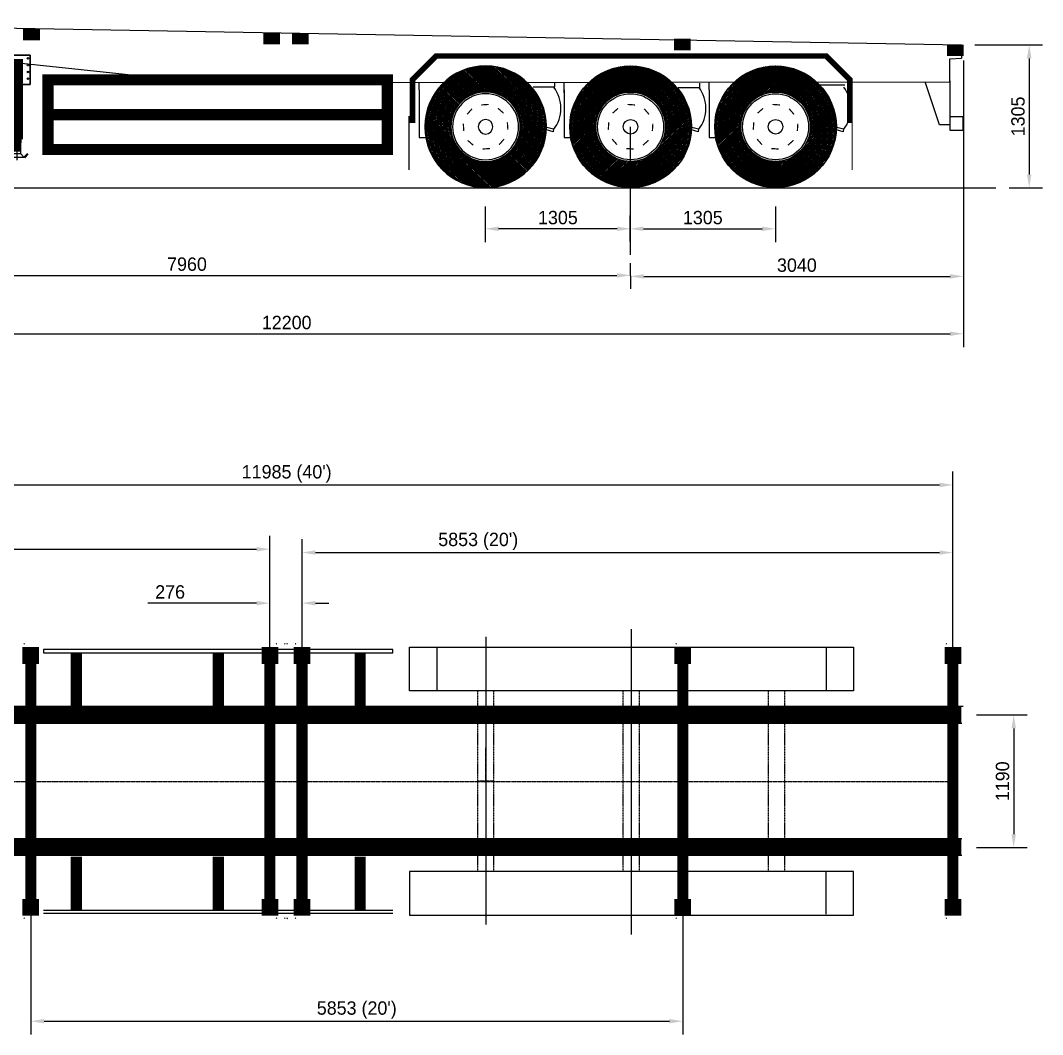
# Model space of a CAD drawing. Extents: x 791 to 19569, y 442 to 10148.
# Drawn here: x 10394 to 19569, y 442 to 9544 of the extents above; entities that cross this region are included whole.
import ezdxf

# ---------------------------------------------------------------- set-up
doc = ezdxf.new("R2010")
doc.units = 0
doc.header["$LTSCALE"] = 10
doc.header["$MEASUREMENT"] = 0
doc.linetypes.add('CENTER2', pattern=[1.125, 0.75, -0.125, 0.125, -0.125])
doc.linetypes.add('DASHED2', pattern=[0.375, 0.25, -0.125])
doc.layers.get('0').update_dxf_attribs({"linetype": 'CONTINUOUS'})
doc.layers.get('DEFPOINTS').update_dxf_attribs({"linetype": 'CONTINUOUS'})
doc.layers.add('PORTA_CONTENTORES_12', color=7, linetype='CONTINUOUS')
doc.dimstyles.new('DEFAULT', dxfattribs={"dimtxt": 3, "dimasz": 3, "dimexe": 3, "dimexo": 3, "dimgap": 1, "dimtad": 1, "dimdec": 0, "dimzin": 0, "dimdsep": 46, "dimtxsty": 'Standard', "dimsah": 1, "dimcen": 1, "dimclrd": 1, "dimclre": 1, "dimclrt": 6, "dimadec": 0, "dimazin": 0, "dimtfac": 1, "dimtdec": 4, "dimtofl": 0, "dimtmove": 0, "dimatfit": 3, "dimfxl": 0, "dimtolj": 1, "dimtzin": 0, "dimarcsym": 0})

# ---------------------------------------------------------------- blocks, each defined once
blk = doc.blocks.new('*D19')
at = {"linetype": 'ByBlock'}
for p, q in [((14720, -13), (14720, 1888)), ((20586.9, 859), (20586.9, 1888)), ((14840, 1768), (20466.9, 1768))]:
    blk.add_line(p, q, dxfattribs=at)
for points in [[(14840, 1788), (14840, 1748), (14720, 1768)], [(20466.9, 1788), (20466.9, 1748), (20586.9, 1768)]]:
    blk.add_solid(points, dxfattribs=at)
at = {"layer": 'DEFPOINTS', "color": 0, "linetype": 'ByBlock'}
for p in [(20586.9, 1768), (20586.9, 739, 2000), (14720, -133)]:
    blk.add_point(p, dxfattribs=at)
at = {"linetype": 'ByBlock', "insert": (16350, 1868), "char_height": 120, "attachment_point": 5}
blk.add_mtext("\\A1;5853 (20')", dxfattribs=at)
blk = doc.blocks.new('*D20')
at = {"linetype": 'ByBlock'}
for p, q in [((20875.1, -1251), (20875.1, 1858)), ((26718.1, 859), (26718.1, 1858)), ((20995.1, 1738), (26598.1, 1738))]:
    blk.add_line(p, q, dxfattribs=at)
for points in [[(20995.1, 1758), (20995.1, 1718), (20875.1, 1738)], [(26598.1, 1758), (26598.1, 1718), (26718.1, 1738)]]:
    blk.add_solid(points, dxfattribs=at)
at = {"layer": 'DEFPOINTS', "color": 0, "linetype": 'ByBlock'}
for p in [(26718.1, 1738), (26718.1, 739, 2000), (20875.1, -1371, 2000)]:
    blk.add_point(p, dxfattribs=at)
at = {"linetype": 'ByBlock', "insert": (22457.1, 1838), "char_height": 120, "attachment_point": 5}
blk.add_mtext("\\A1;5853 (20')", dxfattribs=at)
blk = doc.blocks.new('*D21')
at = {"linetype": 'ByBlock'}
for p, q in [((20586.9, 1141), (20586.9, 1404)), ((20875.1, -1131), (20875.1, 1404)), ((20466.9, 1284), (19491, 1284)), ((20995.1, 1284), (21115.1, 1284))]:
    blk.add_line(p, q, dxfattribs=at)
for points in [[(20466.9, 1304), (20466.9, 1264), (20586.9, 1284)], [(20995.1, 1304), (20995.1, 1264), (20875.1, 1284)]]:
    blk.add_solid(points, dxfattribs=at)
at = {"layer": 'DEFPOINTS', "color": 0, "linetype": 'ByBlock'}
for p in [(20875.1, 1284), (20586.9, 1021, 2000), (20875.1, -1251)]:
    blk.add_point(p, dxfattribs=at)
at = {"linetype": 'ByBlock', "insert": (19691, 1384), "char_height": 120, "attachment_point": 5}
blk.add_mtext('\\A1;276', dxfattribs=at)
blk = doc.blocks.new('*D18')
at = {"linetype": 'ByBlock'}
for p, q in [((14720, -1251), (14720, 2465)), ((26718.1, 859), (26718.1, 2465)), ((14840, 2345), (26598.1, 2345))]:
    blk.add_line(p, q, dxfattribs=at)
for points in [[(14840, 2365), (14840, 2325), (14720, 2345)], [(26598.1, 2365), (26598.1, 2325), (26718.1, 2345)]]:
    blk.add_solid(points, dxfattribs=at)
at = {"layer": 'DEFPOINTS', "color": 0, "linetype": 'ByBlock'}
for p in [(26718.1, 2345), (26718.1, 739, 2000), (14720, -1371)]:
    blk.add_point(p, dxfattribs=at)
at = {"linetype": 'ByBlock', "insert": (20737.6, 2445), "char_height": 120, "attachment_point": 5}
blk.add_mtext("\\A1;11985 (40')", dxfattribs=at)
blk = doc.blocks.new('*D17')
at = {"linetype": 'ByBlock'}
for p, q in [((18440.1, -1491), (18440.1, -2587.9)), ((24293.1, -1491), (24293.1, -2587.9)), ((18560.1, -2467.9), (24173.1, -2467.9))]:
    blk.add_line(p, q, dxfattribs=at)
for points in [[(18560.1, -2447.9), (18560.1, -2487.9), (18440.1, -2467.9)], [(24173.1, -2447.9), (24173.1, -2487.9), (24293.1, -2467.9)]]:
    blk.add_solid(points, dxfattribs=at)
at = {"layer": 'DEFPOINTS', "color": 0, "linetype": 'ByBlock'}
for p in [(18440.1, -1371, 2000), (24293.1, -1371, 2000), (24293.1, -2467.9)]:
    blk.add_point(p, dxfattribs=at)
at = {"linetype": 'ByBlock', "insert": (21366.6, -2367.9), "char_height": 120, "attachment_point": 5}
blk.add_mtext("\\A1;5853 (20')", dxfattribs=at)
blk = doc.blocks.new('*D14')
at = {"linetype": 'ByBlock'}
for p, q in [((15862.6, 4222), (15862.6, 4106.1)), ((15982.6, 4226.1), (23702.6, 4226.1)), ((23822.6, 4222), (23822.6, 4106.1))]:
    blk.add_line(p, q, dxfattribs=at)
for points in [[(15982.6, 4246.1), (15982.6, 4206.1), (15862.6, 4226.1)], [(23702.6, 4246.1), (23702.6, 4206.1), (23822.6, 4226.1)]]:
    blk.add_solid(points, dxfattribs=at)
at = {"layer": 'DEFPOINTS', "color": 0, "linetype": 'ByBlock'}
for p in [(15862.6, 4342), (23822.6, 4342), (23822.6, 4226.1)]:
    blk.add_point(p, dxfattribs=at)
at = {"linetype": 'ByBlock', "insert": (19842.6, 4326.1), "char_height": 120, "attachment_point": 5}
blk.add_mtext('\\A1;7960', dxfattribs=at)
blk = doc.blocks.new('*D16')
at = {"linetype": 'ByBlock'}
for p, q in [((26812.6, 6156), (26812.6, 3582)), ((14662.6, 4362), (14662.6, 3582)), ((14782.6, 3702), (26692.6, 3702))]:
    blk.add_line(p, q, dxfattribs=at)
for points in [[(14782.6, 3722), (14782.6, 3682), (14662.6, 3702)], [(26692.6, 3722), (26692.6, 3682), (26812.6, 3702)]]:
    blk.add_solid(points, dxfattribs=at)
at = {"layer": 'DEFPOINTS', "color": 0, "linetype": 'ByBlock'}
for p in [(26812.6, 6276), (14662.6, 4482), (26812.6, 3702)]:
    blk.add_point(p, dxfattribs=at)
at = {"linetype": 'ByBlock', "insert": (20737.6, 3802), "char_height": 120, "attachment_point": 5}
blk.add_mtext('\\A1;12200', dxfattribs=at)
blk = doc.blocks.new('PATOLA')
at = {"color": 5}
blk.add_line((-1, -286.4, 40), (-1, -944.3, 40), dxfattribs=at)
at = {"color": 7, "linetype": 'Continuous'}
for p, q in [((-101.8, -891), (-70.5, -922.3)), ((-100.2, -889.3), (-68.9, -920.6)), ((-98.5, -887.6), (-67.2, -919)), ((-96.9, -886), (-65.6, -917.3)), ((-95.2, -884.3), (-63.9, -915.6)), ((-63.9, -915.6), (-32.6, -884.3)), ((-63.9, -915.6), (61.3, -915.6)), ((-32.6, -884.3), (-32.6, -867.4)), ((-32.6, -884.3), (30, -884.3)), ((30, -867.4), (30, -884.3)), ((30, -884.3), (61.3, -915.6)), ((61.3, -915.6), (92.7, -884.3)), ((63, -917.3), (94.3, -886)), ((64.7, -919), (96, -887.6)), ((66.3, -920.6), (97.6, -889.3)), ((68, -922.3), (99.3, -891))]:
    blk.add_line(p, q, dxfattribs=at)
blk.add_lwpolyline([(117, 0), (-117, 0), (-117, -265), (117.3, -265)], close=True)
for points, const_width, elevation in [([(-0.4, -34.2), (-0.4, -757.6)], 109, 40), ([(-0.4, -757.6), (-0.9, -867.4)], 80, 80)]:
    blk.add_lwpolyline(points, dxfattribs=dict(const_width=const_width, elevation=elevation))
for centre in [(-97.9, -29.5), (-97.9, -90.5), (97.9, -29.5), (97.9, -90.5), (-97.9, -151.5), (97.9, -151.5), (-97.9, -212.5), (97.9, -212.5)]:
    blk.add_circle(centre, 7)
blk.add_3dface([(-117, 0), (117, 0), (117.3, -265), (-117, -265)])
blk = doc.blocks.new('*D15')
at = {"linetype": 'ByBlock'}
for p, q in [((26812.6, 5596.4), (26812.6, 4097)), ((23822.6, 4222), (23822.6, 4337)), ((23942.6, 4217), (26692.6, 4217))]:
    blk.add_line(p, q, dxfattribs=at)
for points in [[(23942.6, 4237), (23942.6, 4197), (23822.6, 4217)], [(26692.6, 4237), (26692.6, 4197), (26812.6, 4217)]]:
    blk.add_solid(points, dxfattribs=at)
at = {"layer": 'DEFPOINTS', "color": 0, "linetype": 'ByBlock'}
for p in [(26812.6, 5716.4), (26812.6, 4217), (23822.6, 4102)]:
    blk.add_point(p, dxfattribs=at)
at = {"linetype": 'ByBlock', "insert": (25317.6, 4317), "char_height": 120, "attachment_point": 5}
blk.add_mtext('\\A1;3040', dxfattribs=at)
blk = doc.blocks.new('*X7')
at = {"color": 0}
for p, q in [((97, -658.7), (644.4, -111.3)), ((97.1, -645.3), (631, -111.4)), ((97.2, -671.8), (657.5, -111.5)), ((97.6, -631.6), (617.3, -111.9)), ((97.7, -684.6), (670.3, -112)), ((98.4, -697), (682.7, -112.7)), ((98.5, -617.5), (603.2, -112.7)), ((99.5, -709.3), (695, -113.8)), ((99.7, -603), (588.7, -114)), ((100.8, -721.3), (707, -115.1)), ((101.4, -588), (573.7, -115.7)), ((102.3, -733), (718.7, -116.6)), ((103.6, -572.6), (558.3, -117.9)), ((104, -744.5), (730.2, -118.3)), ((106.4, -556.5), (542.2, -120.7)), ((109.8, -539.9), (525.6, -124.1)), ((113.9, -522.5), (508.2, -128.2)), ((118.9, -504.2), (490, -133.2)), ((124.9, -485), (470.7, -139.2)), ((132.2, -464.4), (450.1, -146.5)), ((141.1, -442.2), (427.9, -155.4)), ((152.4, -417.8), (403.5, -166.7)), ((167, -389.9), (375.6, -181.3)), ((446.9, -414.9), (741.5, -120.3)), ((488.7, -386.4), (752.6, -122.4)), ((515.6, -372.7), (763.5, -124.8)), ((537.8, -363.8), (774.3, -127.3)), ((557.3, -357.5), (784.8, -130)), ((575.1, -353), (795.2, -132.9)), ((591.6, -349.8), (805.3, -136)), ((607, -347.6), (815.4, -139.2)), ((621.6, -346.2), (825.2, -142.6)), ((635.5, -345.6), (835, -146.2)), ((648.8, -345.6), (844.5, -149.8)), ((661.6, -346.1), (853.9, -153.7)), ((673.9, -347), (863.2, -157.7)), ((685.7, -348.4), (872.3, -161.8)), ((697.2, -350.2), (881.3, -166.1)), ((708.3, -352.4), (890.2, -170.5)), ((719, -354.9), (898.9, -175)), ((729.5, -357.7), (907.5, -179.7)), ((187.8, -355.8), (341.5, -202.1)), ((228.9, -301.4), (287.1, -243.2)), ((739.6, -360.8), (916, -184.4)), ((749.5, -364.2), (924.3, -189.4)), ((759.1, -367.9), (932.6, -194.4)), ((768.4, -371.8), (940.6, -199.6)), ((777.5, -376), (948.6, -204.8)), ((786.3, -380.4), (956.5, -210.3)), ((795, -385), (964.2, -215.8)), ((803.4, -389.9), (971.8, -221.4)), ((811.5, -395), (979.3, -227.2)), ((819.5, -400.3), (986.7, -233.1)), ((827.3, -405.8), (994, -239)), ((834.8, -411.5), (1001.1, -245.2)), ((842.1, -417.4), (1008.2, -251.4)), ((849.3, -423.5), (1015.1, -257.7)), ((856.2, -429.8), (1021.9, -264.2)), ((863, -436.3), (1028.6, -270.7)), ((869.5, -443), (1035.2, -277.4)), ((875.9, -450), (1041.6, -284.2)), ((882, -457.1), (1048, -291.1)), ((888, -464.4), (1054.2, -298.1)), ((893.7, -471.9), (1060.3, -305.3)), ((899.2, -479.6), (1066.4, -312.5)), ((904.6, -487.6), (1072.3, -319.9)), ((909.7, -495.7), (1078, -327.3)), ((914.6, -504.1), (1083.7, -334.9)), ((919.2, -512.7), (1089.2, -342.7)), ((923.7, -521.5), (1094.7, -350.5)), ((927.9, -530.5), (1100, -358.5)), ((931.8, -539.8), (1105.1, -366.5)), ((935.5, -549.4), (1110.2, -374.7)), ((939, -559.2), (1115.1, -383.1)), ((942.1, -569.3), (1119.9, -391.5)), ((945, -579.7), (1124.6, -400.1)), ((947.5, -590.4), (1129.2, -408.8)), ((949.8, -601.5), (1133.6, -417.6)), ((951.6, -612.9), (1137.9, -426.6)), ((953.1, -624.6), (1142, -435.7)), ((954.1, -636.9), (1146, -445)), ((954.7, -649.5), (1149.9, -454.4)), ((106, -755.8), (400.6, -461.2)), ((108.1, -766.9), (372.1, -503)), ((110.5, -777.8), (358.4, -529.9)), ((916.4, -807.1), (1177.5, -546)), ((929.1, -781.2), (1175.2, -535.2)), ((937.6, -759.5), (1172.6, -524.5)), ((943.6, -740.2), (1169.8, -514)), ((947.9, -722.7), (1166.9, -503.6)), ((950.9, -706.4), (1163.8, -493.4)), ((953, -691.1), (1160.6, -483.4)), ((954.2, -676.6), (1157.2, -473.6)), ((954.8, -662.8), (1153.6, -463.9)), ((113, -788.6), (349.5, -552.1)), ((115.7, -799.1), (343.2, -571.6)), ((118.6, -809.4), (338.7, -589.4)), ((121.7, -819.6), (335.5, -605.9)), ((124.9, -829.7), (333.3, -621.3)), ((128.3, -839.5), (331.9, -635.9)), ((554.1, -1196), (1181.7, -568.4)), ((565.6, -1197.8), (1183.5, -579.9)), ((577.3, -1199.3), (1185, -591.6)), ((589.2, -1200.6), (1186.3, -603.5)), ((601.4, -1201.7), (1187.4, -615.7)), ((613.9, -1202.5), (1188.2, -628.2)), ((626.6, -1203.1), (1188.8, -640.9)), ((892.4, -844.4), (1179.7, -557.1)), ((131.9, -849.3), (331.3, -649.8)), ((135.6, -858.8), (331.3, -663.1)), ((139.4, -868.2), (331.8, -675.9)), ((143.4, -877.5), (332.7, -688.2)), ((147.5, -886.6), (334.1, -700)), ((151.8, -895.6), (335.9, -711.5)), ((156.2, -904.5), (338.1, -722.6)), ((160.7, -913.2), (340.6, -733.3)), ((639.6, -1203.3), (1189, -653.9)), ((652.9, -1203.2), (1188.9, -667.2)), ((666.6, -1202.8), (1188.5, -680.9)), ((680.7, -1202), (1187.7, -695)), ((695.1, -1200.8), (1186.5, -709.4)), ((710, -1199.2), (1184.9, -724.3)), ((165.4, -921.8), (343.4, -743.8)), ((170.1, -930.3), (346.5, -753.9)), ((175.1, -938.6), (349.9, -763.8)), ((180.1, -946.9), (353.6, -773.3)), ((185.3, -954.9), (357.5, -782.7)), ((190.5, -962.9), (361.7, -791.8)), ((196, -970.8), (366.1, -800.6)), ((201.5, -978.5), (370.7, -809.3)), ((207.1, -986.1), (375.6, -817.6)), ((725.4, -1197), (1182.7, -739.7)), ((741.3, -1194.4), (1180.1, -755.6)), ((757.9, -1191.1), (1176.8, -772.2)), ((775.2, -1187.1), (1172.8, -789.5)), ((793.3, -1182.2), (1167.9, -807.6)), ((212.9, -993.6), (380.7, -825.8)), ((218.8, -1001), (386, -833.8)), ((224.7, -1008.3), (391.5, -841.6)), ((230.9, -1015.4), (397.2, -849.1)), ((237.1, -1022.5), (403.1, -856.4)), ((243.4, -1029.4), (409.2, -863.6)), ((249.9, -1036.2), (415.5, -870.5)), ((256.4, -1042.9), (422, -877.3)), ((263.1, -1049.5), (428.7, -883.8)), ((269.9, -1055.9), (435.7, -890.2)), ((276.8, -1062.3), (442.8, -896.3)), ((283.8, -1068.5), (450.1, -902.3)), ((291, -1074.6), (457.6, -908)), ((298.2, -1080.7), (465.3, -913.5)), ((542.8, -1194), (830.1, -906.7)), ((812.4, -1176.4), (1162.1, -826.7)), ((832.7, -1169.3), (1155, -847)), ((854.6, -1160.6), (1146.3, -868.9)), ((878.7, -1149.8), (1135.5, -893)), ((305.6, -1086.5), (473.3, -918.8)), ((313.1, -1092.3), (481.4, -924)), ((320.6, -1098), (489.8, -928.9)), ((328.4, -1103.5), (498.4, -933.5)), ((336.2, -1108.9), (507.2, -938)), ((344.2, -1114.3), (516.2, -942.2)), ((352.2, -1119.4), (525.5, -946.1)), ((360.4, -1124.5), (535.1, -949.8)), ((368.8, -1129.4), (544.9, -953.3)), ((377.2, -1134.2), (555, -956.4)), ((385.8, -1138.9), (565.4, -959.3)), ((394.5, -1143.5), (576.1, -961.8)), ((403.3, -1147.9), (587.2, -964.1)), ((412.3, -1152.2), (598.6, -965.9)), ((421.4, -1156.3), (610.3, -967.4)), ((430.7, -1160.3), (622.6, -968.4)), ((440.1, -1164.2), (635.2, -969)), ((449.6, -1167.9), (648.5, -969)), ((459.3, -1171.5), (662.3, -968.5)), ((469.1, -1174.9), (676.8, -967.3)), ((479.1, -1178.1), (692.1, -965.2)), ((489.3, -1181.2), (708.4, -962.2)), ((499.7, -1184.1), (725.9, -957.9)), ((510.2, -1186.9), (745.2, -951.9)), ((520.9, -1189.5), (766.9, -943.4)), ((531.7, -1191.8), (792.8, -930.7)), ((906, -1135.8), (1121.5, -920.3)), ((938.8, -1116.2), (1101.9, -953.1)), ((986.9, -1081.4), (1067.1, -1001.2))]:
    blk.add_line(p, q, dxfattribs=at)
blk = doc.blocks.new('R1092_1')
at = {"const_width": 11}
for points in [[(32.9, 196.7), (-33.5, 199.2)], [(-115.9, 162.4), (-164.6, 117.2)], [(162.4, 115.9), (117.2, 164.6)], [(-196.7, 32.9), (-199.2, -33.5)], [(196.7, -32.9), (199.2, 33.5)], [(-162.4, -115.9), (-117.2, -164.6)], [(115.9, -162.4), (164.6, -117.2)], [(-32.9, -196.7), (33.5, -199.2)]]:
    blk.add_lwpolyline(points, dxfattribs=at)
for radius in [546, 311.8, 296.5, 65.4]:
    blk.add_circle((0, 0), radius)
blk.add_blockref('*X7', (-643, 657.3))
blk = doc.blocks.new('*D26')
at = {"linetype": 'ByBlock'}
for p, q in [((22519.7, 4844), (22519.7, 4524)), ((23824.7, 4531), (23824.7, 4764)), ((23704.7, 4644), (22639.7, 4644))]:
    blk.add_line(p, q, dxfattribs=at)
for points in [[(22639.7, 4664), (22639.7, 4624), (22519.7, 4644)], [(23704.7, 4664), (23704.7, 4624), (23824.7, 4644)]]:
    blk.add_solid(points, dxfattribs=at)
at = {"layer": 'DEFPOINTS', "color": 0, "linetype": 'ByBlock'}
for p in [(22519.7, 4964, 10), (22519.7, 4644), (23824.7, 4411, 10)]:
    blk.add_point(p, dxfattribs=at)
at = {"linetype": 'ByBlock', "insert": (23172.2, 4744), "char_height": 120, "attachment_point": 5}
blk.add_mtext('\\A1;1305', dxfattribs=at)
blk = doc.blocks.new('*D27')
at = {"linetype": 'ByBlock'}
for p, q in [((25125.6, 4844), (25125.6, 4524)), ((23820.6, 4531), (23820.6, 4764)), ((23940.6, 4644), (25005.6, 4644))]:
    blk.add_line(p, q, dxfattribs=at)
for points in [[(23940.6, 4664), (23940.6, 4624), (23820.6, 4644)], [(25005.6, 4664), (25005.6, 4624), (25125.6, 4644)]]:
    blk.add_solid(points, dxfattribs=at)
at = {"layer": 'DEFPOINTS', "color": 0, "linetype": 'ByBlock'}
for p in [(25125.6, 4964, 10), (25125.6, 4644), (23820.6, 4411, 10)]:
    blk.add_point(p, dxfattribs=at)
at = {"linetype": 'ByBlock', "insert": (24473.1, 4744), "char_height": 120, "attachment_point": 5}
blk.add_mtext('\\A1;1305', dxfattribs=at)
blk = doc.blocks.new('SUSPNM_B')
for p, q in [((0, 0), (0, -427.7)), ((0, 0), (0, -427.7)), ((0, -427.7), (170, -427.7)), ((170, -427.7), (184.7, -405.8))]:
    blk.add_line(p, q)
blk.add_circle((101, -332.7), 31.9)
blk = doc.blocks.new('*D22')
at = {"linetype": 'ByBlock'}
for p, q in [((26916.5, 6293.9), (27523, 6293.9)), ((27403, 6173.9), (27403, 5131)), ((27223.9, 5011), (27523, 5011))]:
    blk.add_line(p, q, dxfattribs=at)
for points in [[(27383, 6173.9), (27423, 6173.9), (27403, 6293.9)], [(27383, 5131), (27423, 5131), (27403, 5011)]]:
    blk.add_solid(points, dxfattribs=at)
at = {"layer": 'DEFPOINTS', "color": 0, "linetype": 'ByBlock'}
for p in [(26796.5, 6293.9), (27103.9, 5011), (27403, 5011)]:
    blk.add_point(p, dxfattribs=at)
at = {"linetype": 'ByBlock', "insert": (27303, 5652.5), "char_height": 120, "attachment_point": 5, "rotation": 90}
blk.add_mtext('\\A1;1305', dxfattribs=at)
blk = doc.blocks.new('*D29')
at = {"linetype": 'ByBlock'}
for p, q in [((18976, 3385.2), (19430, 3385.2)), ((19310, 3265.2), (19310, 2315.2)), ((18976, 2195.2), (19430, 2195.2))]:
    blk.add_line(p, q, dxfattribs=at)
for points in [[(19290, 3265.2), (19330, 3265.2), (19310, 3385.2)], [(19290, 2315.2), (19330, 2315.2), (19310, 2195.2)]]:
    blk.add_solid(points, dxfattribs=at)
at = {"layer": 'DEFPOINTS', "color": 0, "linetype": 'ByBlock'}
for p in [(18856, 3385.2), (18856, 2195.2), (19310, 2195.2)]:
    blk.add_point(p, dxfattribs=at)
at = {"linetype": 'ByBlock', "insert": (19210, 2790.2), "char_height": 120, "attachment_point": 5, "rotation": 90}
blk.add_mtext('\\A1;1190', dxfattribs=at)
blk = doc.blocks.new('A$C045D1D69')
at = {"layer": 'PORTA_CONTENTORES_12'}
for p, q in [((5925.2, 9096.1), (18051.5, 8881.8)), ((17946, 8758.3), (18049.4, 8763.2)), ((17946, 8555.3), (17946, 8758.3)), ((17946, 8758.3), (17946, 8758.3)), ((18051.5, 8783.9), (18049.4, 8763.2)), ((13183.2, 8478.3), (13183.2, 8541.9)), ((14401, 8506.9), (14401, 8541.9)), ((14483, 8450.9), (14483, 8541.9)), ((15701, 8491.9), (15701, 8538.9)), ((15786.2, 8478.3), (15786.2, 8544.9)), ((14206, 8506.9), (14401, 8506.9)), ((15695, 8497.9), (15506, 8497.9)), ((17004, 8520.9), (16773, 8520.9)), ((14383.8, 8101.3), (14285.3, 8132.4)), ((14389, 8127.2), (14293.1, 8150.6)), ((14389, 8127.2), (14383.8, 8101.3)), ((15685.3, 8101.3), (15586.8, 8132.4)), ((15690.5, 8127.2), (15594.6, 8150.6)), ((15690.5, 8127.2), (15685.3, 8101.3)), ((16986.9, 8101.3), (16888.4, 8132.4)), ((16992, 8127.2), (16896.1, 8150.6)), ((16992, 8127.2), (16986.9, 8101.3)), ((12946, 3455.9), (9811, 3455.9)), ((9811, 3455.9), (9811, 3425.9)), ((9811, 3425.9), (12946, 3425.9)), ((12946, 3425.9), (12946, 3455.9)), ((13339, 3467.9), (13339, 3085.9)), ((16836, 3467.9), (16836, 3085.9)), ((16836, 1081.8), (16836, 1463.8)), ((9811, 1117.9), (12946, 1117.9)), ((12946, 1087.9), (9811, 1087.9))]:
    blk.add_line(p, q, dxfattribs=at)
at = {"layer": 'PORTA_CONTENTORES_12', "color": 5}
for p, q in [((15079.7, 6998.9, 10), (15079.7, 8147.9, 10)), ((15086.2, 3637.8), (15086.2, 899)), ((13780.2, 3570.4), (13780.2, 988.8))]:
    blk.add_line(p, q, dxfattribs=at)
at = {"layer": 'PORTA_CONTENTORES_12', "color": 2, "linetype": 'DASHED2'}
for p, q in [((13707.1, 1463.8), (13707.1, 3085.9)), ((13853.3, 1463.8), (13853.3, 3085.9)), ((15012.1, 1463.8), (15012.1, 3085.9)), ((15158.3, 1463.8), (15158.3, 3085.9)), ((16317.1, 1463.8), (16317.1, 3085.9)), ((16463.3, 1463.8), (16463.3, 3085.9))]:
    blk.add_line(p, q, dxfattribs=at)
at = {"layer": 'PORTA_CONTENTORES_12', "linetype": 'Continuous'}
for p, q in [((18050, 2943.2), (6024, 2943.2)), ((18050, 2943.2), (6024, 2943.2)), ((18054, 2943.2), (6024, 2943.2)), ((18065, 2943.2), (6024, 2943.2)), ((18065, 2943.2), (6024, 2943.2)), ((18065, 2943.2), (6024, 2943.2)), ((18054, 2793.2), (6024, 2793.2)), ((18054, 1756.5), (6024, 1756.5)), ((18054, 1606.5), (6024, 1606.5))]:
    blk.add_line(p, q, dxfattribs=at)
at = {"layer": 'PORTA_CONTENTORES_12', "color": 5, "linetype": 'CENTER2'}
for p, q in [((13780.2, 2274.8), (13780.2, 2578.2)), ((5296.5, 2271.9, 2000), (17973.1, 2271.9, 2000)), ((13853.3, 2274.8), (13707.1, 2274.8)), ((13780.2, 2274.8), (13780.2, 1971.5))]:
    blk.add_line(p, q, dxfattribs=at)
at = {"layer": 'PORTA_CONTENTORES_12'}
for points, const_width in [([(9702, 9026.9), (9702, 8924.9)], 150), ([(11859, 8989.9), (11859, 8887.9)], 150), ([(12116, 8989.9), (12116, 8887.9)], 150), ([(15545, 8936.9), (15545, 8834.9)], 150), ([(17995, 8883.9), (17995, 8781.9)], 150), ([(13090.1, 8242.9), (13090.1, 7758.9)], 10), ([(17069.3, 8242.9), (17069.3, 7758.9)], 10), ([(10104.5, 3425.9), (10104.5, 2946.9)], 100), ([(11378.5, 3425.9), (11378.5, 2946.9)], 100), ([(12652.5, 3425.9), (12652.5, 2946.9)], 100), ([(10104.5, 1117.9), (10104.5, 1596.9)], 100), ([(11378.5, 1117.9), (11378.5, 1596.9)], 100), ([(12652.5, 1117.9), (12652.5, 1596.9)], 100)]:
    blk.add_lwpolyline(points, dxfattribs=dict(at, const_width=const_width))
for points in [[(5921.9, 8908.2), (6265.1, 8834.7), (8959.5, 8787.6), (10937.9, 8578), (12909, 8543.6), (17946, 8550.9)], [(17946, 8560.4), (17946, 8165.4), (17853.7, 8165.4), (17722.7, 8550.9)]]:
    blk.add_lwpolyline(points, dxfattribs=at)
for points, const_width, elevation in [([(13122, 8180.9), (13122, 8570.9), (13334.1, 8783.1), (15085, 8783.1)], 50, -1000), ([(17048, 8180.9), (17048, 8570.9), (16835.9, 8783.1), (15085, 8783.1)], 50, -1000), ([(9898, 8256.5), (12845, 8256.5)], 100, 10), ([(9752.1, 3402.9), (9646.1, 3402.9)], 10, 2000), ([(9700.1, 3450.9), (9700.1, 3347.9)], 10, 2000), ([(11784.9, 3402.9), (11890.9, 3402.9)], 10, 2000), ([(11836.9, 3450.9), (11836.9, 3347.9)], 10, 2000), ([(12187.1, 3402.9), (12081.1, 3402.9)], 10, 2000), ([(12135.1, 3450.9), (12135.1, 3347.9)], 10, 2000), ([(15605.1, 3402.9), (15499.1, 3402.9)], 10, 2000), ([(15553.1, 3450.9), (15553.1, 3347.9)], 10, 2000), ([(18030.1, 3402.9), (17924.1, 3402.9)], 10, 2000), ([(17978.1, 3450.9), (17978.1, 3347.9)], 10, 2000), ([(5922, 2870.9), (18050, 2870.9)], 150, 3000), ([(5922, 1678.8), (18050, 1678.8)], 150, 3000), ([(9700.1, 1092.9), (9700.1, 1195.9)], 10, 2000), ([(11836.9, 1092.9), (11836.9, 1195.9)], 10, 2000), ([(12135.1, 1092.9), (12135.1, 1195.9)], 10, 2000), ([(15553.1, 1092.9), (15553.1, 1195.9)], 10, 2000), ([(17978.1, 1092.9), (17978.1, 1195.9)], 10, 2000), ([(9752.1, 1140.9), (9646.1, 1140.9)], 10, 2000), ([(11784.9, 1140.9), (11890.9, 1140.9)], 10, 2000), ([(12187.1, 1140.9), (12081.1, 1140.9)], 10, 2000), ([(15605.1, 1140.9), (15499.1, 1140.9)], 10, 2000), ([(18030.1, 1140.9), (17924.1, 1140.9)], 10, 2000)]:
    blk.add_lwpolyline(points, dxfattribs=dict(at, const_width=const_width, elevation=elevation))
at = {"layer": 'PORTA_CONTENTORES_12', "const_width": 100, "elevation": 10}
blk.add_lwpolyline([(12896.2, 8569.5), (12896.2, 7943.5), (9850.1, 7943.5), (9850.1, 8569.5)], close=True, dxfattribs=at)
at = {"layer": 'PORTA_CONTENTORES_12'}
for points in [[(17946, 8116), (18065.7, 8116), (18065.7, 8235.7), (17946, 8235.7)], [(13192, 3476.9), (17081, 3476.9), (17081, 3085.9), (13094, 3085.9), (13094, 3476.9)], [(13192, 1072.8), (17081, 1072.8), (17081, 1463.8), (13094, 1463.8), (13094, 1072.8)]]:
    blk.add_lwpolyline(points, close=True, dxfattribs=at)
at = {"layer": 'PORTA_CONTENTORES_12', "color": 100}
blk.add_lwpolyline([(0, 7599), (18358.9, 7599)], dxfattribs=at)
at = {"layer": 'PORTA_CONTENTORES_12', "elevation": 2000}
for points in [[(9695.1, 3478.9, 150, 150, 0), (9695.1, 3326.9, 100, 100, 0), (9695.1, 1216.9, 150, 150, 0), (9695.1, 1066.9, 150, 150, 0)], [(11841.9, 3478.9, 150, 150, 0), (11841.9, 3326.9, 100, 100, 0), (11841.9, 1216.9, 150, 150, 0), (11841.9, 1066.9, 150, 150, 0)], [(12130.1, 3478.9, 150, 150, 0), (12130.1, 3326.9, 100, 100, 0), (12130.1, 1216.9, 150, 150, 0), (12130.1, 1066.9, 150, 150, 0)], [(15548.1, 3478.9, 150, 150, 0), (15548.1, 3326.9, 100, 100, 0), (15548.1, 1216.9, 150, 150, 0), (15548.1, 1066.9, 150, 150, 0)], [(17973.1, 3478.9, 150, 150, 0), (17973.1, 3326.9, 100, 100, 0), (17973.1, 1216.9, 150, 150, 0), (17973.1, 1066.9, 150, 150, 0)]]:
    blk.add_lwpolyline(points, format="xyseb", dxfattribs=at)
at = {"layer": 'PORTA_CONTENTORES_12'}
for centre, radius, start, end in [((14145.3, 8313.8), 309.1, 321.74091, 37.73356), ((15446.9, 8313.8), 309.1, 321.74091, 37.73356), ((16748.4, 8313.8), 309.1, 321.74091, 37.73356), ((9633.5, 3502.5, 2000), 5, 0, 90), ((11903.5, 3502.5, 2000), 5, 90, 180), ((11973.5, 3502.5, 2000), 5, 0, 90), ((11998.5, 3502.5, 2000), 5, 90, 180), ((12068.5, 3502.5, 2000), 5, 0, 90), ((15486.5, 3502.5, 2000), 5, 0, 90), ((17911.5, 3502.5, 2000), 5, 0, 90), ((9633.5, 1047.2, 2000), 5, 270, 0), ((11903.5, 1047.2, 2000), 5, 180, 270), ((11973.5, 1047.2, 2000), 5, 270, 0), ((11998.5, 1047.2, 2000), 5, 180, 270), ((12068.5, 1047.2, 2000), 5, 270, 0), ((15486.5, 1047.2, 2000), 5, 270, 0), ((17911.5, 1047.2, 2000), 5, 270, 0)]:
    blk.add_arc(centre, radius, start, end, dxfattribs=at)
for name, p in [('PATOLA', (9572.6, 8791.4, 10)), ('SUSPNM_B', (13183.2, 8478.3)), ('SUSPNM_B', (14484.7, 8478.3)), ('SUSPNM_B', (15786.2, 8478.3))]:
    blk.add_blockref(name, p, dxfattribs=at)
at = {"layer": 'PORTA_CONTENTORES_12', "xscale": -1, "rotation": 1.700000000000026}
blk.add_blockref('R1092_1', (13778.2, 8147.9, 10), dxfattribs=at)
at = {"layer": 'PORTA_CONTENTORES_12', "rotation": 358.3}
for p in [(15079.7, 8147.9, 10), (16381.2, 8147.9, 10)]:
    blk.add_blockref('R1092_1', p, dxfattribs=at)
dim = blk.add_linear_dim(base=(18658, 7599), p1=(18051.5, 8881.8), p2=(18358.9, 7599), angle=90, text='1305', dimstyle='DEFAULT', override={"dimscale": 40, "dimsah": 0, "dimclrd": 256, "dimclre": 256, "dimclrt": 256})
dim.commit()
dim.dimension.update_dxf_attribs({"geometry": '*D22', "text_midpoint": (18558, 8240.4), "insert": (-8745, 2587.9)})
for base, p1, p2, picture, middle in [((13774.7, 7231.9), (15079.7, 6998.9, 10), (13774.7, 7551.9, 10), '*D26', (14427.2, 7331.9)), ((16380.6, 7231.9), (15075.6, 6998.9, 10), (16380.6, 7551.9, 10), '*D27', (15728.1, 7331.9))]:
    dim = blk.add_linear_dim(base=base, p1=p1, p2=p2, dimstyle='DEFAULT', override={"dimscale": 40, "dimsah": 0, "dimclrd": 256, "dimclre": 256, "dimclrt": 256})
    dim.commit()
    dim.dimension.update_dxf_attribs({"geometry": picture, "text_midpoint": middle, "insert": (-8745, 2587.9)})
at = {"layer": 'PORTA_CONTENTORES_12'}
for base, p1, p2, text, picture, middle in [((18067.6, 6289.9), (5917.6, 7069.9), (18067.6, 8863.9), '12200', '*D16', (11992.6, 6289.9)), ((18067.6, 6804.9), (15077.6, 6689.9), (18067.6, 8304.3), '3040', '*D15', (16572.6, 6804.9)), ((17973.1, 4932.9), (5975, 1216.9), (17973.1, 3326.9, 2000), "11985 (40')", '*D18', (11992.6, 4932.9)), ((11841.9, 4355.9), (5975, 2454.9), (11841.9, 3326.9, 2000), "5853 (20')", '*D19', (7605, 4355.9)), ((17973.1, 4325.9), (12130.1, 1216.9, 2000), (17973.1, 3326.9, 2000), "5853 (20')", '*D20', (13712.1, 4325.9)), ((12130.1, 3871.9), (11841.9, 3608.9, 2000), (12130.1, 1336.9), '276', '*D21', (10946, 3871.9))]:
    dim = blk.add_linear_dim(base=base, p1=p1, p2=p2, text=text, dimstyle='DEFAULT', override={"dimscale": 40, "dimsah": 0, "dimclrd": 256, "dimclre": 256, "dimclrt": 256}, dxfattribs=at)
    dim.commit()
    dim.dimension.update_dxf_attribs({"geometry": picture, "text_midpoint": middle, "dimtype": 128, "insert": (-8745, 2587.9)})
dim = blk.add_linear_dim(base=(15077.6, 6814), p1=(7117.6, 6929.9), p2=(15077.6, 6929.9), dimstyle='DEFAULT', override={"dimscale": 40, "dimsah": 0, "dimclrd": 256, "dimclre": 256, "dimclrt": 256}, dxfattribs=at)
dim.commit()
dim.dimension.update_dxf_attribs({"geometry": '*D14', "text_midpoint": (11097.6, 6814), "dimtype": 128, "insert": (-8745, 2587.9)})
dim = blk.add_linear_dim(base=(15548.1, 120), p1=(9695.1, 1216.9, 2000), p2=(15548.1, 1216.9, 2000), text="<> (20')", dimstyle='DEFAULT', override={"dimscale": 40, "dimsah": 0, "dimclrd": 256, "dimclre": 256, "dimclrt": 256}, dxfattribs=at)
dim.commit()
dim.dimension.update_dxf_attribs({"geometry": '*D17', "text_midpoint": (12621.6, 220), "insert": (-8745, 2587.9)})

msp = doc.modelspace()

# ---------------------------------------------------------------- block references
msp.add_blockref('A$C045D1D69', (791, 442))

# ---------------------------------------------------------------- dimensions: what is measured, and where the dimension line sits
dim = msp.add_linear_dim(base=(19310, 2120.2), p1=(18856, 3310.2), p2=(18856, 2120.2), angle=90, dimstyle='DEFAULT', override={"dimscale": 40, "dimsah": 0, "dimclrd": 256, "dimclre": 256, "dimclrt": 256})
dim.commit()
dim.dimension.update_dxf_attribs({"geometry": '*D29', "text_midpoint": (19210, 2715.2), "insert": (0, -75)})

doc.saveas('drawing.dxf')
